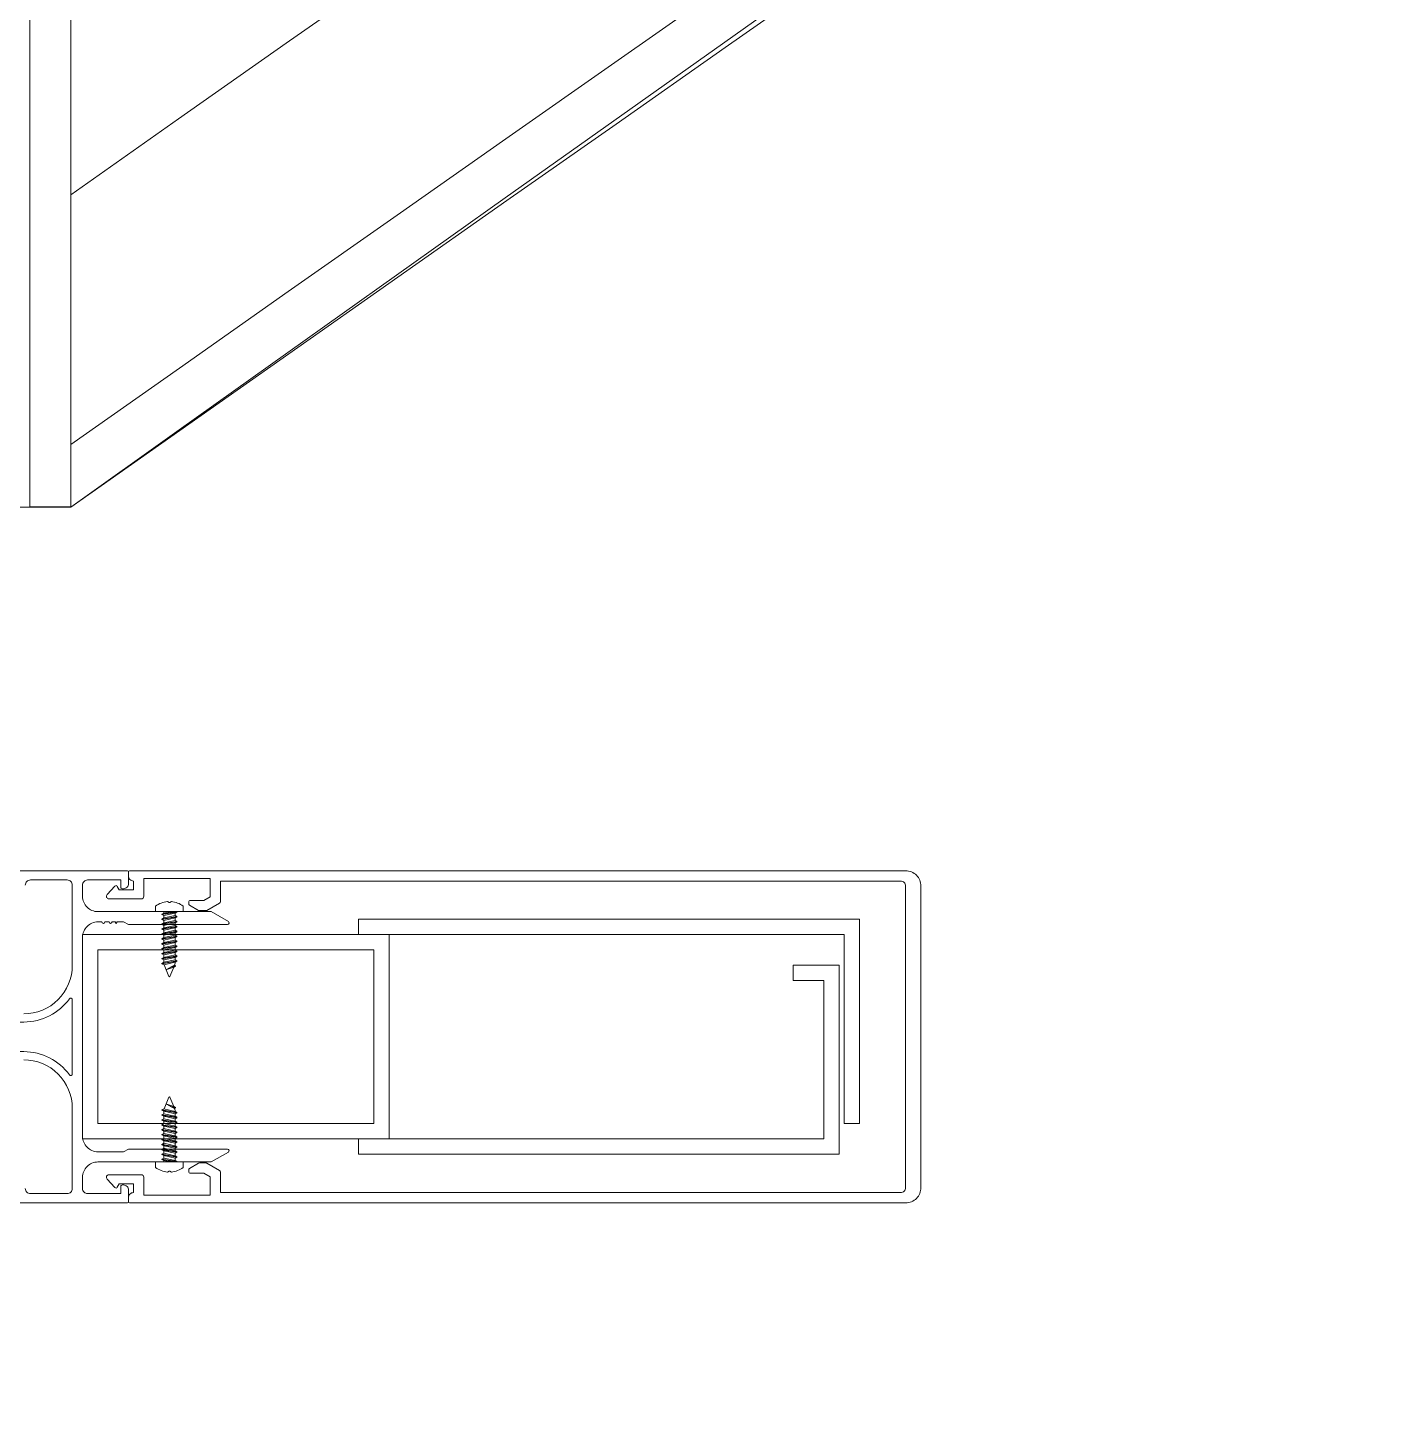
# Model space of a CAD drawing. Extents: x -2749 to 23780, y -1311 to 8245.
# Drawn here: x 7110.02 to 7136.53, y 843.71 to 870.75 of the extents above; entities that cross this region are included whole.
import ezdxf

# ---------------------------------------------------------------- set-up
doc = ezdxf.new("R2010")
doc.units = 0
doc.header["$MEASUREMENT"] = 0
doc.linetypes.add('DOT2', pattern=[0.125, 0, -0.125])
doc.linetypes.add('HIDDEN', pattern=[0.375, 0.25, -0.125])
for name, color, linetype, lineweight in [('06C', 9, 'Continuous', 9), ('06D', 9, 'Continuous', 9), ('10', 9, 'Continuous', 9), ('11', 9, 'Continuous', 9), ('20', 9, 'DOT2', 9), ('40', 9, 'Continuous', 9), ('40B', 9, 'Continuous', 9)]:
    doc.layers.add(name, color=color, linetype=linetype, lineweight=lineweight)

# ---------------------------------------------------------------- blocks, each defined once
blk = doc.blocks.new('*U512')
at = {"layer": '10'}
for p, q in [((-2.3, -11.005), (-2, -11.005)), ((2, -11.005), (2.3, -11.005)), ((-2.559, -14.435), (-2.45, -14.435)), ((-2.45, -14.976), (-2.45, -14.435)), ((-2.443, -14.559), (-2.45, -14.559)), ((-2.403, -14.852), (-2.45, -14.565)), ((-2.443, -14.559), (-2.395, -14.852)), ((-2.423, -14.593), (-2.443, -14.559)), ((-2.375, -14.593), (-2.423, -14.593)), ((-2.375, -14.817), (-2.423, -14.593)), ((-2.355, -14.559), (-2.375, -14.593)), ((-2.375, -14.593), (-2.326, -14.817)), ((-2.347, -14.559), (-2.355, -14.559)), ((-2.306, -14.852), (-2.355, -14.559)), ((-2.327, -14.593), (-2.347, -14.559)), ((-2.347, -14.559), (-2.298, -14.852)), ((-2.278, -14.593), (-2.327, -14.593)), ((-2.278, -14.817), (-2.327, -14.593)), ((-2.258, -14.559), (-2.278, -14.593)), ((-2.278, -14.593), (-2.23, -14.817)), ((-2.25, -14.559), (-2.258, -14.559)), ((-2.21, -14.852), (-2.258, -14.559)), ((-2.23, -14.593), (-2.25, -14.559)), ((-2.25, -14.559), (-2.202, -14.852)), ((-2.182, -14.817), (-2.23, -14.593)), ((-2.182, -14.593), (-2.23, -14.593)), ((-2.162, -14.559), (-2.182, -14.593)), ((-2.182, -14.593), (-2.133, -14.817)), ((-2.177, -14.593), (-1.989, -14.593)), ((-2.154, -14.559), (-2.162, -14.559)), ((-2.113, -14.852), (-2.162, -14.559)), ((-2.134, -14.593), (-2.154, -14.559)), ((-2.154, -14.559), (-2.105, -14.852)), ((-2.085, -14.817), (-2.134, -14.593)), ((-2.085, -14.593), (-2.134, -14.593)), ((-2.065, -14.559), (-2.085, -14.593)), ((-2.085, -14.593), (-2.037, -14.817)), ((-2.057, -14.559), (-2.065, -14.559)), ((-2.017, -14.852), (-2.065, -14.559)), ((-2.037, -14.593), (-2.057, -14.559)), ((-2.057, -14.559), (-2.009, -14.852)), ((-1.989, -14.817), (-2.037, -14.593)), ((-1.969, -14.559), (-1.989, -14.593)), ((-1.989, -14.593), (-1.941, -14.817)), ((-1.969, -14.559), (-1.961, -14.559)), ((-1.921, -14.852), (-1.969, -14.559)), ((-1.941, -14.593), (-1.961, -14.559)), ((-1.961, -14.559), (-1.913, -14.852)), ((-1.892, -14.593), (-1.941, -14.593)), ((-1.893, -14.817), (-1.941, -14.593)), ((-1.872, -14.559), (-1.892, -14.593)), ((-1.892, -14.593), (-1.844, -14.817)), ((-1.824, -14.852), (-1.872, -14.559)), ((-1.864, -14.559), (-1.872, -14.559)), ((-1.864, -14.559), (-1.816, -14.852)), ((-1.844, -14.593), (-1.864, -14.559)), ((-1.796, -14.817), (-1.844, -14.593)), ((-1.796, -14.593), (-1.844, -14.593)), ((-1.776, -14.559), (-1.796, -14.593)), ((-1.796, -14.593), (-1.748, -14.817)), ((-1.776, -14.559), (-1.768, -14.559)), ((-1.728, -14.852), (-1.776, -14.559)), ((-1.748, -14.593), (-1.768, -14.559)), ((-1.768, -14.559), (-1.72, -14.852)), ((-1.748, -14.593), (-1.699, -14.593)), ((-1.7, -14.817), (-1.748, -14.593)), ((-1.679, -14.559), (-1.699, -14.593)), ((-1.699, -14.593), (-1.651, -14.817)), ((-1.631, -14.852), (-1.679, -14.559)), ((-1.679, -14.559), (-1.671, -14.559)), ((-1.671, -14.559), (-1.623, -14.852)), ((-1.651, -14.593), (-1.671, -14.559)), ((-1.603, -14.817), (-1.651, -14.593)), ((-1.603, -14.593), (-1.651, -14.593)), ((-1.583, -14.559), (-1.603, -14.593)), ((-1.603, -14.593), (-1.555, -14.817)), ((-1.535, -14.852), (-1.583, -14.559)), ((-1.583, -14.559), (-1.575, -14.559)), ((-1.575, -14.559), (-1.527, -14.852)), ((-1.555, -14.593), (-1.575, -14.559)), ((-1.507, -14.817), (-1.555, -14.593)), ((-1.507, -14.593), (-1.555, -14.593)), ((-1.487, -14.559), (-1.507, -14.593)), ((-1.438, -14.852), (-1.487, -14.559)), ((-1.479, -14.559), (-1.487, -14.559)), ((-1.479, -14.559), (-1.43, -14.852)), ((-1.459, -14.593), (-1.479, -14.559)), ((-1.41, -14.817), (-1.459, -14.593)), ((-1.441, -14.593), (-1.459, -14.593)), ((-1.402, -14.607), (-1.441, -14.593)), ((-1.39, -14.586), (-1.402, -14.607)), ((-1.374, -14.659), (-1.39, -14.586)), ((-1.382, -14.586), (-1.39, -14.586)), ((-1.362, -14.621), (-1.382, -14.586)), ((-1.382, -14.586), (-1.361, -14.685)), ((1.382, -14.586), (1.361, -14.685)), ((1.362, -14.621), (1.382, -14.586)), ((1.374, -14.659), (1.39, -14.586)), ((1.382, -14.586), (1.39, -14.586)), ((1.39, -14.586), (1.402, -14.607)), ((1.402, -14.607), (1.441, -14.593)), ((1.41, -14.817), (1.459, -14.593)), ((1.479, -14.559), (1.43, -14.852)), ((1.438, -14.852), (1.487, -14.559)), ((1.441, -14.593), (1.459, -14.593)), ((1.459, -14.593), (1.479, -14.559)), ((1.479, -14.559), (1.487, -14.559)), ((1.487, -14.559), (1.507, -14.593)), ((1.507, -14.817), (1.555, -14.593)), ((1.507, -14.593), (1.555, -14.593)), ((1.575, -14.559), (1.527, -14.852)), ((1.535, -14.852), (1.583, -14.559)), ((1.555, -14.593), (1.575, -14.559)), ((1.603, -14.593), (1.555, -14.817)), ((1.583, -14.559), (1.575, -14.559)), ((1.583, -14.559), (1.603, -14.593)), ((1.603, -14.817), (1.651, -14.593)), ((1.603, -14.593), (1.651, -14.593)), ((1.671, -14.559), (1.623, -14.852)), ((1.631, -14.852), (1.679, -14.559)), ((1.651, -14.593), (1.671, -14.559)), ((1.699, -14.593), (1.651, -14.817)), ((1.679, -14.559), (1.671, -14.559)), ((1.679, -14.559), (1.699, -14.593)), ((1.748, -14.593), (1.699, -14.593)), ((1.7, -14.817), (1.748, -14.593)), ((1.768, -14.559), (1.72, -14.852)), ((1.728, -14.852), (1.776, -14.559)), ((1.748, -14.593), (1.768, -14.559)), ((1.796, -14.593), (1.748, -14.817)), ((1.776, -14.559), (1.768, -14.559)), ((1.776, -14.559), (1.796, -14.593)), ((1.796, -14.817), (1.844, -14.593)), ((1.796, -14.593), (1.844, -14.593)), ((1.864, -14.559), (1.816, -14.852)), ((1.824, -14.852), (1.872, -14.559)), ((1.844, -14.593), (1.864, -14.559)), ((1.892, -14.593), (1.844, -14.817)), ((1.864, -14.559), (1.872, -14.559)), ((1.872, -14.559), (1.892, -14.593)), ((1.892, -14.593), (1.941, -14.593)), ((1.893, -14.817), (1.941, -14.593)), ((1.961, -14.559), (1.913, -14.852)), ((1.921, -14.852), (1.969, -14.559)), ((1.941, -14.593), (1.961, -14.559)), ((1.989, -14.593), (1.941, -14.817)), ((1.969, -14.559), (1.961, -14.559)), ((1.969, -14.559), (1.989, -14.593)), ((2.177, -14.593), (1.989, -14.593)), ((1.989, -14.817), (2.037, -14.593)), ((2.057, -14.559), (2.009, -14.852)), ((2.017, -14.852), (2.065, -14.559)), ((2.037, -14.593), (2.057, -14.559)), ((2.085, -14.593), (2.037, -14.817)), ((2.057, -14.559), (2.065, -14.559)), ((2.065, -14.559), (2.085, -14.593)), ((2.085, -14.817), (2.134, -14.593)), ((2.085, -14.593), (2.134, -14.593)), ((2.154, -14.559), (2.105, -14.852)), ((2.113, -14.852), (2.162, -14.559)), ((2.182, -14.593), (2.133, -14.817)), ((2.134, -14.593), (2.154, -14.559)), ((2.154, -14.559), (2.162, -14.559)), ((2.162, -14.559), (2.182, -14.593)), ((2.182, -14.817), (2.23, -14.593)), ((2.182, -14.593), (2.23, -14.593)), ((2.25, -14.559), (2.202, -14.852)), ((2.21, -14.852), (2.258, -14.559)), ((2.23, -14.593), (2.25, -14.559)), ((2.278, -14.593), (2.23, -14.817)), ((2.25, -14.559), (2.258, -14.559)), ((2.258, -14.559), (2.278, -14.593)), ((2.278, -14.593), (2.327, -14.593)), ((2.278, -14.817), (2.327, -14.593)), ((2.347, -14.559), (2.298, -14.852)), ((2.306, -14.852), (2.355, -14.559)), ((2.375, -14.593), (2.326, -14.817)), ((2.327, -14.593), (2.347, -14.559)), ((2.347, -14.559), (2.355, -14.559)), ((2.355, -14.559), (2.375, -14.593)), ((2.375, -14.593), (2.423, -14.593)), ((2.375, -14.817), (2.423, -14.593)), ((2.443, -14.559), (2.395, -14.852)), ((2.403, -14.852), (2.45, -14.565)), ((2.423, -14.593), (2.443, -14.559)), ((2.443, -14.559), (2.45, -14.559)), ((2.559, -14.435), (2.45, -14.435)), ((2.45, -14.976), (2.45, -14.435)), ((-2.45, -14.691), (-2.423, -14.817)), ((-2.423, -14.817), (-2.45, -14.817)), ((-2.423, -14.817), (-2.403, -14.852)), ((-2.423, -14.817), (-2.403, -14.852)), ((-2.403, -14.852), (-2.395, -14.852)), ((-2.395, -14.852), (-2.375, -14.817)), ((-2.326, -14.817), (-2.375, -14.817)), ((-2.326, -14.817), (-2.306, -14.852)), ((-2.326, -14.817), (-2.306, -14.852)), ((-2.306, -14.852), (-2.298, -14.852)), ((-2.298, -14.852), (-2.278, -14.817)), ((-2.278, -14.817), (-2.23, -14.817)), ((-2.23, -14.817), (-2.21, -14.852)), ((-2.23, -14.817), (-2.21, -14.852)), ((-2.037, -14.817), (-2.225, -14.817)), ((-2.21, -14.852), (-2.202, -14.852)), ((-2.202, -14.852), (-2.182, -14.817)), ((-2.182, -14.817), (-2.133, -14.817)), ((-2.182, -14.817), (-2.133, -14.817)), ((-2.133, -14.817), (-2.113, -14.852)), ((-2.133, -14.817), (-2.113, -14.852)), ((-2.113, -14.852), (-2.105, -14.852)), ((-2.105, -14.852), (-2.085, -14.817)), ((-2.085, -14.817), (-2.037, -14.817)), ((-2.085, -14.817), (-2.037, -14.817)), ((-2.037, -14.817), (-2.017, -14.852)), ((-2.037, -14.817), (-2.017, -14.852)), ((-2.017, -14.852), (-2.009, -14.852)), ((-2.009, -14.852), (-1.989, -14.817)), ((-1.989, -14.817), (-1.941, -14.817)), ((-1.989, -14.817), (-1.941, -14.817)), ((-1.941, -14.817), (-1.921, -14.852)), ((-1.941, -14.817), (-1.921, -14.852)), ((-1.921, -14.852), (-1.913, -14.852)), ((-1.913, -14.852), (-1.893, -14.817)), ((-1.893, -14.817), (-1.844, -14.817)), ((-1.844, -14.817), (-1.824, -14.852)), ((-1.844, -14.817), (-1.824, -14.852)), ((-1.824, -14.852), (-1.816, -14.852)), ((-1.816, -14.852), (-1.796, -14.817)), ((-1.748, -14.817), (-1.796, -14.817)), ((-1.748, -14.817), (-1.728, -14.852)), ((-1.748, -14.817), (-1.728, -14.852)), ((-1.728, -14.852), (-1.72, -14.852)), ((-1.72, -14.852), (-1.7, -14.817)), ((-1.7, -14.817), (-1.651, -14.817)), ((-1.651, -14.817), (-1.631, -14.852)), ((-1.651, -14.817), (-1.631, -14.852)), ((-1.631, -14.852), (-1.623, -14.852)), ((-1.623, -14.852), (-1.603, -14.817)), ((-1.603, -14.817), (-1.555, -14.817)), ((-1.555, -14.817), (-1.535, -14.852)), ((-1.555, -14.817), (-1.535, -14.852)), ((-1.535, -14.852), (-1.527, -14.852)), ((-1.527, -14.852), (-1.507, -14.817)), ((-1.507, -14.817), (-1.458, -14.817)), ((-1.458, -14.817), (-1.438, -14.852)), ((-1.438, -14.852), (-1.43, -14.852)), ((-1.43, -14.852), (-1.41, -14.817)), ((-1.412, -14.807), (-1.182, -14.715)), ((-1.41, -14.817), (-1.412, -14.807)), ((-1.402, -14.607), (-1.314, -14.773)), ((-1.361, -14.685), (-1.374, -14.659)), ((-1.314, -14.773), (-1.362, -14.621)), ((-1.182, -14.695), (-1.362, -14.621)), ((-1.175, -14.705), (-1.182, -14.695)), ((-1.182, -14.715), (-1.175, -14.705)), ((1.175, -14.705), (1.182, -14.695)), ((1.182, -14.715), (1.175, -14.705)), ((1.182, -14.695), (1.362, -14.621)), ((1.412, -14.807), (1.182, -14.715)), ((1.402, -14.607), (1.314, -14.773)), ((1.314, -14.773), (1.362, -14.621)), ((1.361, -14.685), (1.374, -14.659)), ((1.41, -14.817), (1.412, -14.807)), ((1.43, -14.852), (1.41, -14.817)), ((1.438, -14.852), (1.43, -14.852)), ((1.458, -14.817), (1.438, -14.852)), ((1.507, -14.817), (1.458, -14.817)), ((1.527, -14.852), (1.507, -14.817)), ((1.535, -14.852), (1.527, -14.852)), ((1.555, -14.817), (1.535, -14.852)), ((1.555, -14.817), (1.535, -14.852)), ((1.603, -14.817), (1.555, -14.817)), ((1.623, -14.852), (1.603, -14.817)), ((1.631, -14.852), (1.623, -14.852)), ((1.651, -14.817), (1.631, -14.852)), ((1.651, -14.817), (1.631, -14.852)), ((1.7, -14.817), (1.651, -14.817)), ((1.72, -14.852), (1.7, -14.817)), ((1.728, -14.852), (1.72, -14.852)), ((1.748, -14.817), (1.728, -14.852)), ((1.748, -14.817), (1.728, -14.852)), ((1.748, -14.817), (1.796, -14.817)), ((1.816, -14.852), (1.796, -14.817)), ((1.824, -14.852), (1.816, -14.852)), ((1.844, -14.817), (1.824, -14.852)), ((1.844, -14.817), (1.824, -14.852)), ((1.893, -14.817), (1.844, -14.817)), ((1.913, -14.852), (1.893, -14.817)), ((1.921, -14.852), (1.913, -14.852)), ((1.941, -14.817), (1.921, -14.852)), ((1.941, -14.817), (1.921, -14.852)), ((1.989, -14.817), (1.941, -14.817)), ((1.989, -14.817), (1.941, -14.817)), ((2.009, -14.852), (1.989, -14.817)), ((2.017, -14.852), (2.009, -14.852)), ((2.037, -14.817), (2.017, -14.852)), ((2.037, -14.817), (2.017, -14.852)), ((2.037, -14.817), (2.225, -14.817)), ((2.085, -14.817), (2.037, -14.817)), ((2.085, -14.817), (2.037, -14.817)), ((2.105, -14.852), (2.085, -14.817)), ((2.113, -14.852), (2.105, -14.852)), ((2.133, -14.817), (2.113, -14.852)), ((2.133, -14.817), (2.113, -14.852)), ((2.182, -14.817), (2.133, -14.817)), ((2.182, -14.817), (2.133, -14.817)), ((2.202, -14.852), (2.182, -14.817)), ((2.21, -14.852), (2.202, -14.852)), ((2.23, -14.817), (2.21, -14.852)), ((2.23, -14.817), (2.21, -14.852)), ((2.278, -14.817), (2.23, -14.817)), ((2.298, -14.852), (2.278, -14.817)), ((2.306, -14.852), (2.298, -14.852)), ((2.326, -14.817), (2.306, -14.852)), ((2.326, -14.817), (2.306, -14.852)), ((2.326, -14.817), (2.375, -14.817)), ((2.395, -14.852), (2.375, -14.817)), ((2.403, -14.852), (2.395, -14.852)), ((2.423, -14.817), (2.403, -14.852)), ((2.423, -14.817), (2.403, -14.852)), ((2.45, -14.691), (2.423, -14.817)), ((2.423, -14.817), (2.45, -14.817)), ((-2.559, -14.976), (-2.45, -14.976)), ((2.559, -14.976), (2.45, -14.976))]:
    blk.add_line(p, q, dxfattribs=at)
for points in [[(-2.7, -15.887), (-2.7, -15.257, 0.414214), (-2.75, -15.207), (-3.1, -15.207), (-3.1, -13.907), (-2.741, -13.907), (-2.67, -14.031), (-2.67, -14.297, 0.414214), (-2.64, -14.327), (-2.603, -14.327, 0.267949), (-2.577, -14.312), (-2.474, -14.134, 0.131652), (-2.47, -14.119), (-2.47, -13.985, 0.131652), (-2.474, -13.97), (-2.617, -13.722, 0.267949), (-2.643, -13.707), (-3.05, -13.707), (-3.05, -0.4, -0.414214), (-2.95, -0.3), (2.95, -0.3), (2.95, -0.3, -0.414214), (3.05, -0.4), (3.05, -13.707), (2.643, -13.707, 0.267949), (2.617, -13.722), (2.474, -13.97, 0.131652), (2.47, -13.985), (2.47, -14.119, 0.131652), (2.474, -14.134), (2.577, -14.312, 0.267949), (2.603, -14.327), (2.64, -14.327, 0.414214), (2.67, -14.297), (2.67, -14.031), (2.741, -13.907), (3.1, -13.907), (3.1, -15.207), (2.75, -15.207, 0.414214), (2.7, -15.257), (2.7, -15.887, 0.650971), (2.784, -15.924), (2.95, -15.773, 0.508142), (2.945, -15.725), (2.88, -15.687), (2.88, -15.407), (3.05, -15.407, 0.432363), (3.15, -15.505), (3.22, -15.505, 0.477393), (3.25, -15.477), (3.25, -0.3, 0.414214), (2.95, 0), (2.95, 0), (-2.95, 0, 0.414214), (-3.25, -0.3), (-3.25, -15.477, 0.470043), (-3.22, -15.505), (-3.15, -15.505, 0.430327), (-3.05, -15.407), (-2.88, -15.407), (-2.88, -15.687), (-2.945, -15.725, 0.508142), (-2.95, -15.773), (-2.784, -15.924, 0.650971)], [(0.26, -19.905, 0.414214), (0.29, -19.875), (0.29, -17.555, -0.239182), (0.745, -16.659, 0.725247), (0.727, -16.605), (0, -16.605), (-0.727, -16.605, 0.725247), (-0.745, -16.659, -0.239182), (-0.29, -17.555), (-0.29, -19.875, 0.414214), (-0.26, -19.905), (0, -19.905)]]:
    blk.add_lwpolyline(points, format="xyb", close=True, dxfattribs=at)
for points in [[(-2, -11.005), (-2, -1.5), (1.7, -1.5), (1.7, -1.2), (-2.3, -1.2), (-2.3, -11.005)], [(2, -11.005), (2, -1.9), (-1.1, -1.9), (-1.1, -2.5), (-1.4, -2.5), (-1.4, -1.6), (2.3, -1.6), (2.3, -11.005)], [(-1.507, -14.593), (-1.458, -14.817)], [(1.507, -14.593), (1.458, -14.817)], [(-2.65, -14.667), (-2.628, -14.697), (-2.628, -14.713), (-2.65, -14.743)], [(2.65, -14.667), (2.628, -14.697), (2.628, -14.713), (2.65, -14.743)]]:
    blk.add_lwpolyline(points, dxfattribs=at)
for points in [[(-2, -10.405), (2, -10.405), (2, -16.405), (-2, -16.405)], [(-1.7, -10.705), (1.7, -10.705), (1.7, -16.105), (-1.7, -16.105)]]:
    blk.add_lwpolyline(points, close=True, dxfattribs=at)
for points in [[(2.97, -17.525, 0.414214), (3.07, -17.425), (3.07, -16.705, 0.414214), (2.97, -16.605), (1.4, -16.605, 0.414214), (0.45, -17.555)], [(-0.45, -17.555, 0.414214), (-1.4, -16.605), (-2.97, -16.605, 0.414214), (-3.07, -16.705), (-3.07, -17.425, 0.414214), (-2.97, -17.525)], [(-3.25, -18.075), (-3.25, -16.605), (-3.25, -15.535, -0.414214), (-3.22, -15.505), (-3, -15.505, -0.414214), (-2.9, -15.605), (-2.9, -15.625, -0.414214), (-2.93, -15.655), (-3.07, -15.655), (-3.07, -16.305, 0.414214), (-2.97, -16.405), (-2.75, -16.405, 0.414214), (-2.45, -16.105), (-2.45, -14.735), (-2.42, -14.705), (-2.45, -14.675), (-2.45, -13.888), (-2.256, -13.552, -0.767327), (-2.2, -13.567), (-2.2, -15.503), (-2.25, -15.605), (-2.25, -15.729), (-2.22, -15.747), (-2.25, -15.764), (-2.25, -15.827, -1), (-2.25, -15.887), (-2.25, -15.967, -1), (-2.25, -16.027), (-2.25, -16.105, 0.414214), (-1.95, -16.405), (0, -16.405), (1.95, -16.405, 0.414214), (2.25, -16.105), (2.25, -15.605), (2.2, -15.503), (2.2, -13.567, -0.767327), (2.256, -13.552), (2.45, -13.888), (2.45, -14.675), (2.42, -14.705), (2.45, -14.735), (2.45, -16.105, 0.414214), (2.75, -16.405), (2.97, -16.405, 0.414214), (3.07, -16.305), (3.07, -15.655), (2.93, -15.655, -0.414214), (2.9, -15.625), (2.9, -15.605, -0.414214), (3, -15.505), (3.22, -15.505, -0.414214), (3.25, -15.535), (3.25, -16.605), (3.25, -18.075, -0.414214)]]:
    blk.add_lwpolyline(points, format="xyb", dxfattribs=at)
for centre, start, end in [((-2.134, -14.735), 144.7573, 172.4905), ((2.134, -14.735), 7.5095, 35.2427), ((-2.134, -14.675), 187.5095, 215.2427), ((2.134, -14.675), 324.7573, 352.4905)]:
    blk.add_arc(centre, 0.521, start, end, dxfattribs=at)
blk = doc.blocks.new('1.KAT PLANI')
at = {"layer": '06D'}
blk.add_lwpolyline([(7110.865, 867.484, -0.026656), (7669.425, 1217.593), (7645.201, 1261.332, 0.024327), (7129.771, 941.595, 0.024327)], format="xyb", dxfattribs=at)
at = {"layer": '10'}
blk.add_lwpolyline([(7120.065, 878.857), (7110.065, 878.857), (7110.065, 861.376), (7110.865, 861.376), (7110.865, 878.057), (7110.865, 878.057), (7120.065, 878.057)], close=True, dxfattribs=at)
at = {"layer": '11'}
blk.add_lwpolyline([(7129.5, 946.267, -0.02439), (7646.761, 1266.771), (7674.862, 1216.033, 0.026932), (7110.865, 862.592), (7110.865, 861.368, -0.027001), (7676.221, 1215.643), (7647.151, 1268.131, 0.024402), (7129.5, 947.482)], format="xyb", dxfattribs=at)
at = {"layer": '40'}
blk.add_lwpolyline([(7024.089, 821.213, -0.130719), (9996.866, 1970.741, -0.130719)], format="xyb", dxfattribs=at)
for points in [[(9868.106, 347), (9774.929, 347), (9765.28, 328.247), (9765.28, 326.053), (7108.553, 326.053), (7108.553, 704.149), (7109.425, 704.149, -0.030791), (7737.752, 1104.544), (7703.07, 1167.165, -0.099521), (10004.839, 1897.894), (10012.627, 1826.735, -0.029535), (10726.447, 1862.427), (10726.447, 1862.427), (10726.447, 907.255), (10705.5, 907.255), (10705.5, 825.971, 0.264688)], [(7109.425, 704.149, -0.030791), (7737.752, 1104.544), (7676.221, 1215.643, 0.027001), (7110.865, 861.368), (7109.425, 861.376)]]:
    blk.add_lwpolyline(points, format="xyb", close=True, dxfattribs=at)
at = {"layer": '40B'}
for points in [[(7107.5, 770.105, -0.130102), (10006.371, 1883.895), (9994.676, 1990.755, -0.029312), (10727.442, 2027.573), (10727.5, 916.432, 0.271408), (9762.5, 325), (7107.5, 325)], [(10004.839, 1897.894), (10012.627, 1826.735, -0.029535), (10726.447, 1862.427), (10730.199, 1862.427), (10730.199, 907.23), (10727.5, 907.23), (10727.5, 826.016), (10705.5, 825.971, 0.264688), (9868.106, 347), (9868.106, 325), (7104.801, 325), (7104.801, 861.376), (7110.865, 861.368, -0.029998), (7676.221, 1215.643), (7703.07, 1167.165, -0.099521)]]:
    blk.add_lwpolyline(points, format="xyb", close=True, dxfattribs=at)
at = {"layer": '10', "rotation": 270}
blk.add_blockref('*U512', (7127.5, 851), dxfattribs=at)

msp = doc.modelspace()

# ---------------------------------------------------------------- linework, layer by layer
at = {"layer": '06C'}
msp.add_lwpolyline([(7676.221, 1215.643), (7737.752, 1104.544, 0.030791), (7109.425, 704.149), (7109.425, 847.702)], format="xyb", dxfattribs=at)
at = {"layer": '20', "linetype": 'HIDDEN'}
msp.add_lwpolyline([(7109.425, 775.358, -0.029077), (7709.783, 1155.044)], format="xyb", dxfattribs=at)

# ---------------------------------------------------------------- block references
at = {"layer": '06D'}
msp.add_blockref('1.KAT PLANI', (0, 0), dxfattribs=at)

doc.saveas('drawing.dxf')
